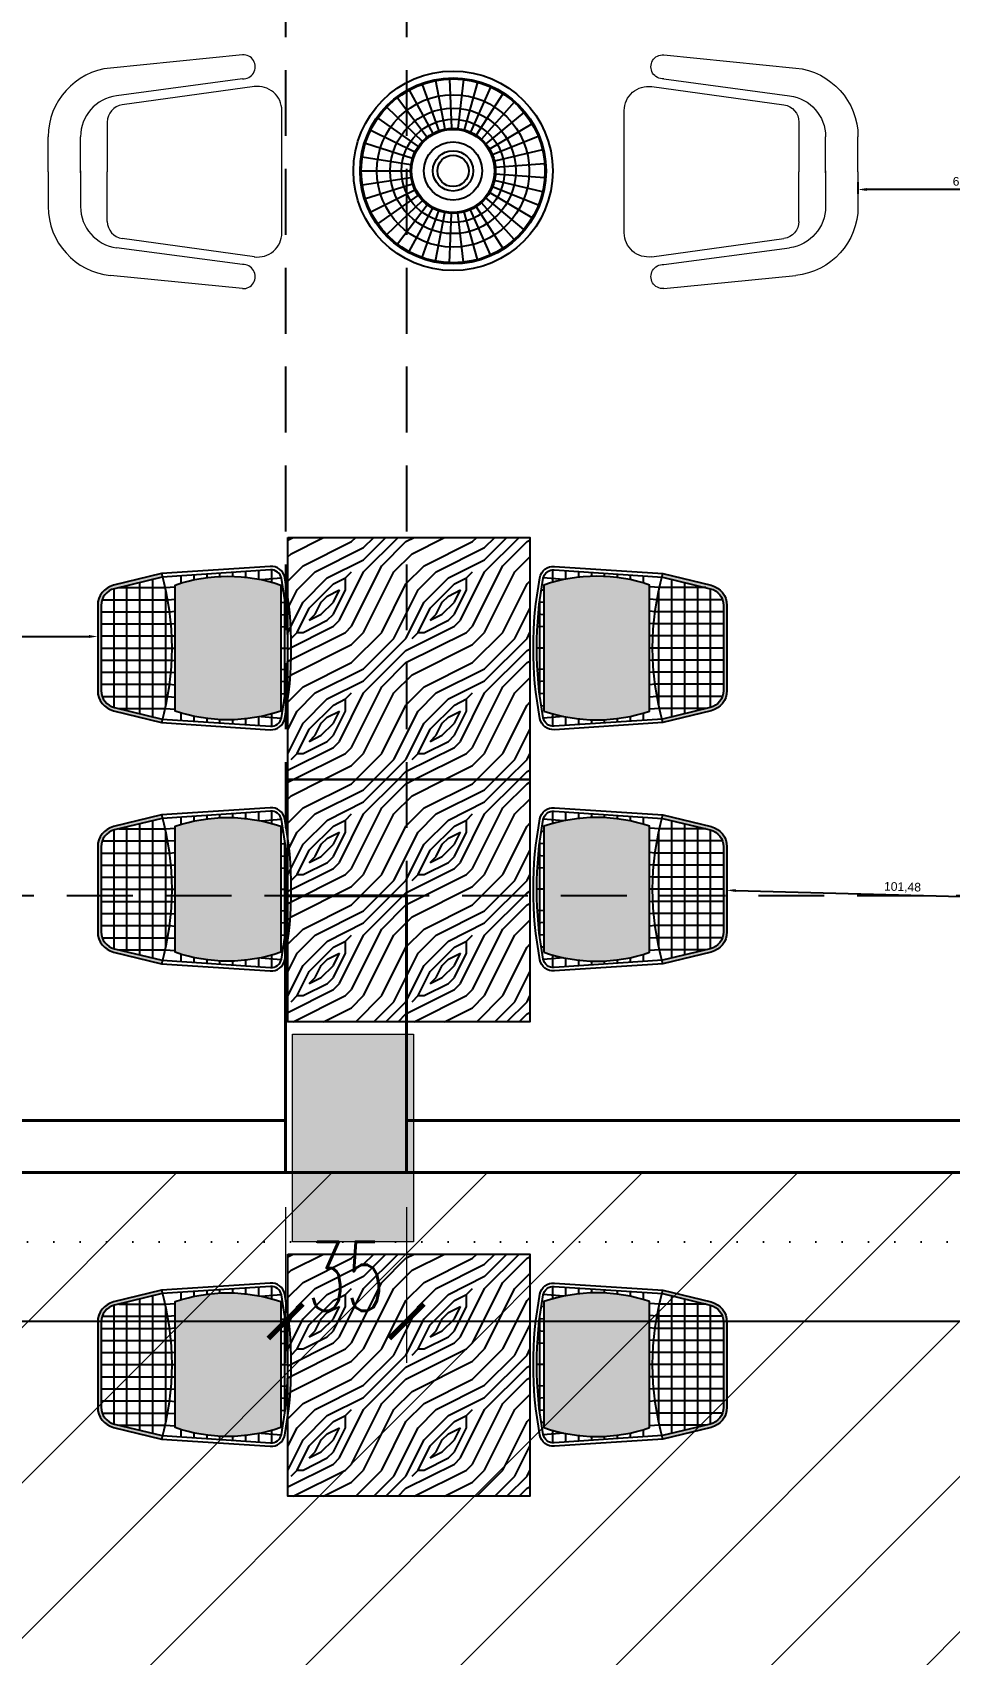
# Model space of a CAD drawing. Header units: millimetres. Extents: x 567392 to 582402, y 4512800 to 4518063.
# Drawn here: x 576370.4 to 576635.7, y 4513147.2 to 4513616.1 of the extents above; entities that cross this region are included whole.
import ezdxf

# ---------------------------------------------------------------- set-up
doc = ezdxf.new("R2010")
doc.units = ezdxf.units.MM
doc.linetypes.add('DASHED2', pattern=[9.525, 6.35, -3.175])
doc.linetypes.add('DOT', pattern=[0.25, 0, -0.25])
for name, color, linetype, lineweight in [('A-STRC-01', 2, 'Continuous', 40), ('a_8', 8, 'Continuous', 0), ('duvar', 7, 'Continuous', 35), ('estofado', 7, 'Continuous', 25), ('tefriş', 251, 'Continuous', 13)]:
    doc.layers.add(name, color=color, linetype=linetype, lineweight=lineweight)
for name, color, linetype in [('a_dim', 1, 'Continuous'), ('a_p1_d', 1, 'DASHED2'), ('ELK', 40, 'Continuous'), ('MOB', 43, 'Continuous'), ('TAR', 9, 'Continuous')]:
    doc.layers.add(name, color=color, linetype=linetype)
doc.layers.add('tefris', color=7, linetype='Continuous', lineweight=13, true_color=0x474747)
doc.styles.add('OLCU', font='SIMPLEX.shx', dxfattribs={"width": 0.65})
doc.styles.get("Standard").update_dxf_attribs({"font": 'Arial.ttf'})
doc.dimstyles.new('ISO-25', dxfattribs={"dimtxt": 2.5, "dimasz": 2.5, "dimexe": 1.25, "dimexo": 0.625, "dimtad": 1, "dimtxsty": 'Standard', "dimcen": 2.5, "dimadec": 0, "dimazin": 0, "dimtfac": 1, "dimtmove": 0, "dimatfit": 3, "dimfxl": 1, "dimarcsym": 0})
doc.dimstyles.new('OLCU-İC', dxfattribs={"dimtxt": 20, "dimasz": 10, "dimexe": 12, "dimexo": 10, "dimgap": 3, "dimtad": 1, "dimdec": 0, "dimdsep": 46, "dimtxsty": 'OLCU', "dimblk": 'ARCHTICK', "dimcen": 2, "dimdle": 8, "dimclrd": 73, "dimclre": 1, "dimclrt": 1, "dimadec": 0, "dimazin": 0, "dimtfac": 1, "dimtdec": 0, "dimtix": 1, "dimtmove": 2, "dimatfit": 3, "dimldrblk": 'DOT', "dimfxl": 100, "dimfxlon": 1, "dimtvp": 1, "dimtolj": 1, "dimlwd": -1, "dimlwe": 0, "dimarcsym": 0})

# ---------------------------------------------------------------- blocks, each defined once
blk = doc.blocks.new('_ArchTick')
at = {"const_width": 0.15}
blk.add_lwpolyline([(-0.5, -0.5), (0.5, 0.5)], dxfattribs=at)
blk = doc.blocks.new('*D87')
at = {"layer": 'a_dim', "color": 1, "lineweight": 0, "transparency": 16777216}
for p, q in [((576063.65, 4513276.52), (576063.65, 4513231.53)), ((576443.65, 4513276.52), (576443.65, 4513231.53))]:
    blk.add_line(p, q, dxfattribs=at)
at = {"layer": 'a_dim', "color": 73, "transparency": 16777216}
blk.add_line((576055.65, 4513243.53), (576451.65, 4513243.53), dxfattribs=at)
at = {"layer": 'Defpoints', "color": 0, "transparency": 16777216}
for p in [(576063.65, 4513286.52), (576443.65, 4513286.52), (576443.65, 4513243.53)]:
    blk.add_point(p, dxfattribs=at)
at = {"layer": 'a_dim', "color": 73, "transparency": 16777216, "xscale": 10, "yscale": 10, "zscale": 10, "rotation": 180}
blk.add_blockref('_ArchTick', (576063.65, 4513243.53), dxfattribs=at)
at = {"layer": 'a_dim', "color": 73, "transparency": 16777216, "xscale": 10, "yscale": 10, "zscale": 10}
blk.add_blockref('_ArchTick', (576443.65, 4513243.53), dxfattribs=at)
at = {"layer": 'a_dim', "color": 3, "transparency": 16777216, "insert": (576253.65, 4513256.53), "char_height": 20, "attachment_point": 5, "style": 'OLCU'}
blk.add_mtext('\\A1;380', dxfattribs=at)
blk = doc.blocks.new('_Dot')
at = {"color": 0, "linetype": 'ByBlock', "lineweight": -2}
blk.add_line((-0.5, 0), (-1, 0), dxfattribs=at)
at = {"color": 0, "linetype": 'ByBlock', "const_width": 0.5}
blk.add_lwpolyline([(-0.25, 0, 1), (0.25, 0, 1)], format="xyb", close=True, dxfattribs=at)
blk = doc.blocks.new('*D88')
at = {"layer": 'a_dim', "color": 1, "lineweight": 0, "transparency": 16777216}
for p, q in [((576443.65, 4513276.52), (576443.65, 4513231.53)), ((576478.65, 4513276.52), (576478.65, 4513231.53))]:
    blk.add_line(p, q, dxfattribs=at)
at = {"layer": 'a_dim', "color": 73, "transparency": 16777216}
blk.add_line((576435.65, 4513243.53), (576486.65, 4513243.53), dxfattribs=at)
at = {"layer": 'Defpoints', "color": 0, "transparency": 16777216}
for p in [(576443.65, 4513286.52), (576478.65, 4513286.52), (576478.65, 4513243.53)]:
    blk.add_point(p, dxfattribs=at)
at = {"layer": 'a_dim', "color": 73, "transparency": 16777216, "xscale": 10, "yscale": 10, "zscale": 10, "rotation": 180}
blk.add_blockref('_ArchTick', (576443.65, 4513243.53), dxfattribs=at)
at = {"layer": 'a_dim', "color": 73, "transparency": 16777216, "xscale": 10, "yscale": 10, "zscale": 10}
blk.add_blockref('_ArchTick', (576478.65, 4513243.53), dxfattribs=at)
at = {"layer": 'a_dim', "color": 3, "transparency": 16777216, "insert": (576461.15, 4513256.53), "char_height": 20, "attachment_point": 5, "style": 'OLCU'}
blk.add_mtext('\\A1;35', dxfattribs=at)
blk = doc.blocks.new('*D89')
at = {"layer": 'a_dim', "color": 1, "lineweight": 0, "transparency": 16777216}
for p, q in [((576478.65, 4513276.52), (576478.65, 4513231.53)), ((576856.65, 4513276.52), (576856.65, 4513231.53))]:
    blk.add_line(p, q, dxfattribs=at)
at = {"layer": 'a_dim', "color": 73, "transparency": 16777216}
blk.add_line((576470.65, 4513243.53), (576864.65, 4513243.53), dxfattribs=at)
at = {"layer": 'Defpoints', "color": 0, "transparency": 16777216}
for p in [(576478.65, 4513286.52), (576856.65, 4513286.52), (576856.65, 4513243.53)]:
    blk.add_point(p, dxfattribs=at)
at = {"layer": 'a_dim', "color": 73, "transparency": 16777216, "xscale": 10, "yscale": 10, "zscale": 10, "rotation": 180}
blk.add_blockref('_ArchTick', (576478.65, 4513243.53), dxfattribs=at)
at = {"layer": 'a_dim', "color": 73, "transparency": 16777216, "xscale": 10, "yscale": 10, "zscale": 10}
blk.add_blockref('_ArchTick', (576856.65, 4513243.53), dxfattribs=at)
at = {"layer": 'a_dim', "color": 3, "transparency": 16777216, "insert": (576667.65, 4513256.53), "char_height": 20, "attachment_point": 5, "style": 'OLCU'}
blk.add_mtext('\\A1;378', dxfattribs=at)
blk = doc.blocks.new('KOLONS')
at = {"layer": 'A-STRC-01', "color": 3}
blk.add_lwpolyline([(-448, 0), (-413, 0), (-413, 80), (-448, 80)], close=True, dxfattribs=at)
blk = doc.blocks.new('KLA')
at = {"layer": 'tefris'}
for p, q in [((0, 0.676), (-0.1007, 0.676)), ((0, 0.676), (0.1007, 0.676)), ((0.003, 0.5823), (-0.1008, 0.5823)), ((-0.003, 0.5823), (0.1008, 0.5823)), ((-0.338, 0.114), (-0.2997, 0.496)), ((-0.2686, 0.114), (-0.2198, 0.4783)), ((-0.1436, 0.505), (0, 0.505)), ((0.1436, 0.505), (0, 0.505)), ((0.2686, 0.114), (0.2198, 0.4783)), ((0.338, 0.114), (0.2997, 0.496)), ((-0.246, 0.0796), (-0.1931, 0.4618)), ((0.246, 0.0796), (0.1931, 0.4618)), ((-0.1767, 0), (0.1767, 0))]:
    blk.add_line(p, q, dxfattribs=at)
for centre, radius, start, end in [((-0.1007, 0.476), 0.2, 90, 174.2721), ((0.1007, 0.476), 0.2, 5.7279, 90), ((-0.1008, 0.4623), 0.12, 90, 172.3616), ((0.1008, 0.4623), 0.12, 7.6384, 90), ((-0.1436, 0.455), 0.05, 90, 172.113), ((0.1436, 0.455), 0.05, 7.887, 90), ((-0.3033, 0.1119), 0.0348, 176.4222, 3.5778), ((0.3033, 0.1119), 0.0348, 176.4222, 3.5778), ((-0.1767, 0.07), 0.07, 172.113, 270), ((0.1767, 0.07), 0.07, 270, 7.887)]:
    blk.add_arc(centre, radius, start, end, dxfattribs=at)
blk = doc.blocks.new('4348-16')
at = {"layer": 'MOB'}
blk.add_circle((0, 0), 44.5, dxfattribs=at)
at = {"layer": 'TAR'}
for p, q in [((-18.19, 36.74), (-8.43, 17.03)), ((-12.37, 39.09), (-5.73, 18.11)), ((-6.26, 40.52), (-2.9, 18.78)), ((0, 41), (0, 19)), ((6.26, 40.52), (2.9, 18.78)), ((12.37, 39.09), (5.73, 18.11)), ((18.19, 36.74), (8.43, 17.03)), ((-28.43, 29.54), (-13.18, 13.69)), ((-23.59, 33.54), (-10.93, 15.54)), ((23.59, 33.54), (10.93, 15.54)), ((28.43, 29.54), (13.18, 13.69)), ((-32.61, 24.86), (-15.11, 11.52)), ((32.61, 24.86), (15.11, 11.52)), ((-36.02, 19.59), (-16.69, 9.08)), ((36.02, 19.59), (16.69, 9.08)), ((-40.25, 7.81), (-18.65, 3.62)), ((-38.59, 13.86), (-17.88, 6.42)), ((38.59, 13.86), (17.88, 6.42)), ((40.25, 7.81), (18.65, 3.62)), ((-40.97, 1.57), (-18.99, 0.73)), ((40.97, 1.57), (18.99, 0.73)), ((-40.73, -4.7), (-18.87, -2.18)), ((-39.53, -10.86), (-18.32, -5.03)), ((39.53, -10.86), (18.32, -5.03)), ((40.73, -4.7), (18.87, -2.18)), ((-37.41, -16.77), (-17.34, -7.77)), ((-34.41, -22.29), (-15.95, -10.33)), ((-30.61, -27.28), (-14.18, -12.64)), ((30.61, -27.28), (14.18, -12.64)), ((34.41, -22.29), (15.95, -10.33)), ((37.41, -16.77), (17.34, -7.77)), ((-26.09, -31.63), (-12.09, -14.66)), ((-20.95, -35.24), (-9.71, -16.33)), ((-15.33, -38.03), (-7.1, -17.62)), ((-9.34, -39.92), (-4.33, -18.5)), ((-3.14, -40.88), (-1.45, -18.94)), ((3.14, -40.88), (1.45, -18.94)), ((9.34, -39.92), (4.33, -18.5)), ((15.33, -38.03), (7.1, -17.62)), ((20.95, -35.24), (9.71, -16.33)), ((26.09, -31.63), (12.09, -14.66))]:
    blk.add_line(p, q, dxfattribs=at)
for radius in [41.5, 41, 34, 28, 23, 19, 18.5, 13, 9, 7]:
    blk.add_circle((0, 0), radius, dxfattribs=at)
blk = doc.blocks.new('Banqueta Banc May')
at = {"layer": 'estofado'}
h = blk.add_hatch(color=256, dxfattribs=at)
h.set_gradient(color1=(203, 207, 210), one_color=1, tint=1, name='CYLINDER')
h.paths.add_polyline_path([(0.123, -0.01, -0.345989), (0.1716, -0.0482), (0.2052, -0.1866), (0.2053, -0.1878, 0.00324), (0.2152, -0.185), (0.1813, -0.0458, 0.345989), (0.123, 0), (-0.123, 0, 0.345989), (-0.1813, -0.0458), (-0.2152, -0.185, 0.00324), (-0.2053, -0.1878), (-0.2052, -0.1866), (-0.1716, -0.0482, -0.345989), (-0.123, -0.01)])
h = blk.add_hatch(color=256, dxfattribs=at)
h.set_gradient(color1=(203, 207, 210), one_color=1, tint=1, name='CYLINDER')
h.paths.add_polyline_path([(0.123, -0.01, -0.345989), (0.1716, -0.0482), (0.2052, -0.1866), (0.2053, -0.1878, 0.00324), (0.2152, -0.185), (0.1813, -0.0458, 0.345989), (0.123, 0), (-0.123, 0, 0.345989), (-0.1813, -0.0458), (-0.2152, -0.185, 0.00324), (-0.2053, -0.1878), (-0.2052, -0.1866), (-0.1716, -0.0482, -0.345989), (-0.123, -0.01)])
h = blk.add_hatch(color=256, dxfattribs=at)
h.set_gradient(color1=(225, 227, 229), one_color=1, tint=1, name='CURVED')
h.paths.add_polyline_path([(0.1821, -0.5295, 0.167263), (0.1821, -0.2239), (-0.1821, -0.2239, 0.167263), (-0.1821, -0.5295)])
for p, q in [((-0.1398, -0.0129), (-0.1398, -0.2025)), ((-0.1049, -0.01), (-0.1049, -0.208)), ((-0.0699, -0.01), (-0.0699, -0.2119)), ((-0.035, -0.01), (-0.035, -0.215)), ((0, -0.01), (0, -0.215)), ((0.035, -0.01), (0.035, -0.215)), ((0.0699, -0.01), (0.0699, -0.2119)), ((0.1049, -0.01), (0.1049, -0.208)), ((0.1398, -0.0129), (0.1398, -0.2025)), ((-0.1805, -0.0847), (0.1805, -0.0847)), ((-0.1748, -0.0611), (-0.1748, -0.1954)), ((-0.1714, -0.0473), (0.1714, -0.0473)), ((0.1748, -0.0611), (0.1748, -0.1954)), ((-0.1896, -0.1222), (0.1896, -0.1222)), ((-0.1987, -0.1596), (0.1987, -0.1596)), ((-0.1748, -0.1954), (-0.1771, -0.2239)), ((-0.1673, -0.197), (0.1673, -0.197)), ((-0.1398, -0.2025), (-0.1416, -0.2239)), ((-0.1049, -0.208), (-0.1062, -0.2239)), ((-0.0699, -0.2119), (-0.0709, -0.2239)), ((-0.035, -0.215), (-0.0357, -0.2239)), ((0, -0.215), (0, -0.2239)), ((0.035, -0.215), (0.0357, -0.2239)), ((0.0699, -0.2119), (0.0709, -0.2239)), ((0.1049, -0.208), (0.1062, -0.2239)), ((0.1398, -0.2025), (0.1416, -0.2239)), ((0.1748, -0.1954), (0.1771, -0.2239)), ((-0.2114, -0.2789), (-0.1973, -0.2789)), ((-0.2089, -0.2414), (-0.1877, -0.2414)), ((0.1877, -0.2414), (0.2089, -0.2414)), ((0.1973, -0.2789), (0.2114, -0.2789)), ((-0.2138, -0.3163), (-0.2037, -0.3163)), ((0.2037, -0.3163), (0.2138, -0.3163)), ((-0.2163, -0.3537), (-0.2071, -0.3537)), ((0.2071, -0.3537), (0.2163, -0.3537)), ((-0.2188, -0.3912), (-0.2074, -0.3912)), ((0.2074, -0.3912), (0.2188, -0.3912)), ((-0.2238, -0.466), (-0.1991, -0.466)), ((-0.2213, -0.4286), (-0.2048, -0.4286)), ((0.1991, -0.466), (0.2238, -0.466)), ((0.2048, -0.4286), (0.2213, -0.4286)), ((-0.226, -0.5034), (-0.1902, -0.5034)), ((-0.1977, -0.4725), (-0.2026, -0.5311)), ((0.1902, -0.5034), (0.226, -0.5034)), ((0.1977, -0.4725), (0.2026, -0.5311)), ((-0.1669, -0.5295), (-0.1676, -0.5371)), ((-0.1411, -0.5409), (0.1411, -0.5409)), ((-0.1315, -0.5295), (-0.1326, -0.5419)), ((-0.0962, -0.5295), (-0.0976, -0.5456)), ((-0.061, -0.5295), (-0.0626, -0.5482)), ((0, -0.5295), (0, -0.55)), ((0.061, -0.5295), (0.0626, -0.5482)), ((0.0962, -0.5295), (0.0976, -0.5456)), ((0.1315, -0.5295), (0.1326, -0.5419)), ((0.1669, -0.5295), (0.1676, -0.5371))]:
    blk.add_line(p, q, dxfattribs=at)
for points in [[(0.236, -0.4991), (0.2152, -0.185), (0.1813, -0.0458, 0.345989), (0.123, 0), (-0.123, 0, 0.345989), (-0.1813, -0.0458), (-0.2152, -0.185), (-0.236, -0.4991, 0.379693), (-0.2034, -0.5411, 0.092971), (0.2034, -0.5411, 0.379693)], [(0.226, -0.4998), (0.2052, -0.1866), (0.1716, -0.0482, 0.345989), (0.123, -0.01), (-0.123, -0.01, 0.345989), (-0.1716, -0.0482), (-0.2052, -0.1866), (-0.226, -0.4998, 0.379693), (-0.2016, -0.5313, 0.092971), (0.2016, -0.5313, 0.379693)], [(-0.1821, -0.5295, -0.167263), (-0.1821, -0.2239), (0.1821, -0.2239, -0.167263), (0.1821, -0.5295)]]:
    blk.add_lwpolyline(points, format="xyb", close=True, dxfattribs=at)
blk.add_arc((0, 0.5729), 0.7879, 254.1516, 285.8484, dxfattribs=at)
blk = doc.blocks.new('*D540')
at = {"layer": 'Defpoints', "color": 0, "transparency": 16777216}
for p in [(576609.21, 4513573.47), (576672.76, 4513573.47), (576609.21, 4513570.67)]:
    blk.add_point(p, dxfattribs=at)
at = {"layer": 'tefriş', "color": 0, "lineweight": -2, "transparency": 16777216}
for p, q in [((576609.21, 4513572.84), (576609.21, 4513569.42)), ((576670.26, 4513570.67), (576611.71, 4513570.67)), ((576672.76, 4513572.84), (576672.76, 4513569.42))]:
    blk.add_line(p, q, dxfattribs=at)
at = {"layer": 'tefriş', "color": 0, "transparency": 16777216}
for points in [[(576611.71, 4513571.09), (576611.71, 4513570.26), (576609.21, 4513570.67)], [(576670.26, 4513571.09), (576670.26, 4513570.26), (576672.76, 4513570.67)]]:
    blk.add_solid(points, dxfattribs=at)
at = {"layer": 'tefriş', "color": 0, "transparency": 16777216, "insert": (576640.98, 4513572.8), "char_height": 2.5, "attachment_point": 5}
blk.add_mtext('63,55', dxfattribs=at)
blk = doc.blocks.new('*D547')
at = {"layer": 'Defpoints', "color": 0, "transparency": 16777216}
for p in [(576112.47, 4513441.63), (576389.31, 4513441.63), (576389.31, 4513441.47)]:
    blk.add_point(p, dxfattribs=at)
at = {"layer": 'tefriş', "color": 0, "lineweight": -2, "transparency": 16777216}
for p, q in [((576112.47, 4513441), (576112.47, 4513440.22)), ((576114.97, 4513441.47), (576386.81, 4513441.47)), ((576389.31, 4513441), (576389.31, 4513440.22))]:
    blk.add_line(p, q, dxfattribs=at)
at = {"layer": 'tefriş', "color": 0, "transparency": 16777216}
for points in [[(576114.97, 4513441.89), (576114.97, 4513441.05), (576112.47, 4513441.47)], [(576386.81, 4513441.89), (576386.81, 4513441.05), (576389.31, 4513441.47)]]:
    blk.add_solid(points, dxfattribs=at)
at = {"layer": 'tefriş', "color": 0, "transparency": 16777216, "insert": (576250.89, 4513443.6), "char_height": 2.5, "attachment_point": 5}
blk.add_mtext('276,84', dxfattribs=at)
blk = doc.blocks.new('*D582')
at = {"layer": 'Defpoints', "color": 0, "transparency": 16777216}
for p in [(576571.31, 4513368.38), (576672.75, 4513365.44), (576672.76, 4513365.72)]:
    blk.add_point(p, dxfattribs=at)
at = {"layer": 'tefriş', "color": 0, "lineweight": -2, "transparency": 16777216}
for p, q in [((576571.3, 4513367.76), (576571.27, 4513366.86)), ((576573.8, 4513368.04), (576670.25, 4513365.51)), ((576672.74, 4513365.1), (576672.72, 4513364.2))]:
    blk.add_line(p, q, dxfattribs=at)
at = {"layer": 'tefriş', "color": 0, "transparency": 16777216}
for points in [[(576573.82, 4513368.46), (576573.79, 4513367.62), (576571.31, 4513368.11)], [(576670.26, 4513365.93), (576670.24, 4513365.09), (576672.75, 4513365.44)]]:
    blk.add_solid(points, dxfattribs=at)
at = {"layer": 'tefriş', "color": 0, "transparency": 16777216, "insert": (576622.08, 4513368.9), "char_height": 2.5, "attachment_point": 5, "rotation": 358.4975}
blk.add_mtext('101,48', dxfattribs=at)

msp = doc.modelspace()

# ---------------------------------------------------------------- hatches: boundary and pattern name
at = {"layer": 'a_8'}
h = msp.add_hatch(dxfattribs=at)
h.set_pattern_fill('ANSI31', color=256, scale=10, angle=-63.73146)
h.set_pattern_definition([(45, (575366.675, 4512555.28), (-22.45064, 22.45064), [])])
h.paths.add_polyline_path([(575653.65, 4512976.516), (576891.65, 4512976.516), (576891.65, 4513286.52), (575653.65, 4513286.52)])
at = {"layer": 'duvar'}
h = msp.add_hatch(color=251, dxfattribs=at)
h.dxf.hatch_style = 1
h.paths.add_polyline_path([(576480.65, 4513326.52), (576445.65, 4513326.52), (576445.65, 4513266.52), (576480.65, 4513266.52)])
h.paths.add_polyline_path([(576030.65, 4513266.52), (576065.65, 4513266.52), (576065.65, 4513326.52), (576030.65, 4513326.52)])
h.paths.add_polyline_path([(576481.65, 4513912.52), (576446.65, 4513912.52), (576446.65, 4513828.52), (576481.65, 4513828.52)])
h.paths.add_polyline_path([(576030.65, 4513830.52), (576065.65, 4513830.52), (576065.65, 4513910.52), (576030.65, 4513910.52)])
h.paths.add_polyline_path([(576065.65, 4514642.52), (576030.65, 4514642.52), (576030.65, 4514575.52), (576065.65, 4514575.52)])
at = {"layer": 'tefris', "linetype": 'Continuous', "lineweight": 25}
h = msp.add_hatch(dxfattribs=at)
h.set_pattern_fill('WOODFACE', color=35, scale=35, style=0, pattern_type=2)
h.set_pattern_definition([(360, (573996.96, 4518972.636), (35, 35), [1.75, -33.25]), (90, (574010.96, 4518984.886), (-35, 35), [3.5, -31.5]), (45, (574003.958, 4518981.386), (2e-14, 35), [2.4745, -7.4235, 2.4745, -4.949, 17.325, -14.850975]), (45, (573995.208, 4518970.886), (2e-14, 35), [2.47485, -4.9497, 2.47485, -39.59807]), (45, (574007.458, 4518974.386), (2e-14, 35), [2.47485, -47.02262]), (45, (574010.958, 4518972.636), (2e-14, 35), [2.47485, -47.02262]), (45, (574005.708, 4518976.136), (2e-14, 35), [2.47485, -47.02262]), (45, (574003.958, 4518977.886), (2e-14, 35), [4.9497, -44.54777]), (45, (574012.708, 4519004.136), (2e-14, 35), [4.9497, -44.54777]), (45, (574000.458, 4518979.636), (2e-14, 35), [9.8994, -39.59807]), (45, (573998.708, 4518981.386), (2e-14, 35), [9.8994, -39.59807]), (45, (574021.458, 4518991.886), (2e-14, 35), [9.8994, -39.59807]), (45, (573996.958, 4518984.886), (2e-14, 35), [7.42462, -42.07285]), (45, (573989.958, 4518990.136), (2e-14, 35), [7.42462, -42.07285]), (45, (573993.458, 4518986.636), (2e-14, 35), [7.42462, -42.07285]), (45, (574016.208, 4518997.136), (2e-14, 35), [12.37437, -37.1231]), (45, (574012.708, 4518998.886), (2e-14, 35), [12.37437, -37.1231]), (45, (574016.208, 4518990.136), (2e-14, 35), [17.32412, -32.17336]), (26.56505, (574000.458, 4518976.136), (35, 1e-08), [3.91312, -74.34926]), (26.56505, (574007.458, 4518986.636), (35, 1e-08), [3.91312, -74.34926]), (26.56505, (574005.708, 4518983.136), (35, 1e-08), [3.91312, -74.34926]), (26.56505, (573998.708, 4518972.636), (35, 1e-08), [7.82624, -70.43614]), (26.56505, (574005.708, 4518988.386), (35, 1e-08), [11.73936, -66.52302]), (26.56505, (574002.208, 4518990.136), (35, 1e-08), [15.65248, -62.6099]), (26.56505, (573998.708, 4518991.886), (35, 1e-08), [15.65248, -62.6099]), (26.56505, (573993.458, 4519002.386), (35, 1e-08), [15.65248, -62.6099]), (26.56505, (573993.458, 4518998.886), (35, 1e-08), [19.5656, -58.69678]), (26.56505, (573995.208, 4518995.386), (35, 1e-08), [19.5656, -58.69678]), (63.43495, (574007.458, 4518981.386), (2e-09, 35), [3.91312, -74.34926]), (63.43495, (574002.208, 4518977.886), (2e-09, 35), [3.91312, -74.34926]), (63.43495, (573996.958, 4518972.636), (2e-09, 35), [7.82624, -70.43614]), (63.43495, (574007.458, 4518977.886), (2e-09, 35), [7.82624, -70.43614]), (63.43495, (573993.458, 4518970.886), (2e-09, 35), [11.73936, -66.52302]), (63.43495, (573989.958, 4518970.886), (2e-09, 35), [15.65248, -62.6099]), (63.43495, (574021.458, 4518972.636), (2e-09, 35), [15.65248, -62.6099]), (63.43495, (574009.208, 4518976.136), (2e-09, 35), [15.65248, -62.6099]), (63.43495, (574016.208, 4518972.636), (2e-09, 35), [19.5656, -58.69678]), (63.43495, (574012.708, 4518974.386), (2e-09, 35), [19.5656, -58.69678])])
h.paths.add_polyline_path([(576514.315, 4513470.113), (576444.315, 4513470.11), (576444.315, 4513400.11), (576514.315, 4513400.113)])
h = msp.add_hatch(dxfattribs=at)
h.set_pattern_fill('WOODFACE', color=35, scale=35, style=0, pattern_type=2)
h.set_pattern_definition([(360, (573996.96, 4518902.636), (35, 35), [1.75, -33.25]), (90, (574010.96, 4518914.886), (-35, 35), [3.5, -31.5]), (45, (574003.96, 4518911.386), (2e-14, 35), [2.4745, -7.4235, 2.4745, -4.949, 17.325, -14.850975]), (45, (573995.21, 4518900.886), (2e-14, 35), [2.47485, -4.9497, 2.47485, -39.59807]), (45, (574007.46, 4518904.386), (2e-14, 35), [2.47485, -47.02262]), (45, (574010.96, 4518902.636), (2e-14, 35), [2.47485, -47.02262]), (45, (574005.71, 4518906.136), (2e-14, 35), [2.47485, -47.02262]), (45, (574003.96, 4518907.886), (2e-14, 35), [4.9497, -44.54777]), (45, (574012.71, 4518934.136), (2e-14, 35), [4.9497, -44.54777]), (45, (574000.46, 4518909.636), (2e-14, 35), [9.8994, -39.59807]), (45, (573998.71, 4518911.386), (2e-14, 35), [9.8994, -39.59807]), (45, (574021.46, 4518921.886), (2e-14, 35), [9.8994, -39.59807]), (45, (573996.96, 4518914.886), (2e-14, 35), [7.42462, -42.07285]), (45, (573989.96, 4518920.136), (2e-14, 35), [7.42462, -42.07285]), (45, (573993.46, 4518916.636), (2e-14, 35), [7.42462, -42.07285]), (45, (574016.21, 4518927.136), (2e-14, 35), [12.37437, -37.1231]), (45, (574012.71, 4518928.886), (2e-14, 35), [12.37437, -37.1231]), (45, (574016.21, 4518920.136), (2e-14, 35), [17.32412, -32.17336]), (26.56505, (574000.46, 4518906.136), (35, 1e-08), [3.91312, -74.34926]), (26.56505, (574007.46, 4518916.636), (35, 1e-08), [3.91312, -74.34926]), (26.56505, (574005.71, 4518913.136), (35, 1e-08), [3.91312, -74.34926]), (26.56505, (573998.71, 4518902.636), (35, 1e-08), [7.82624, -70.43614]), (26.56505, (574005.71, 4518918.386), (35, 1e-08), [11.73936, -66.52302]), (26.56505, (574002.21, 4518920.136), (35, 1e-08), [15.65248, -62.6099]), (26.56505, (573998.71, 4518921.886), (35, 1e-08), [15.65248, -62.6099]), (26.56505, (573993.46, 4518932.386), (35, 1e-08), [15.65248, -62.6099]), (26.56505, (573993.46, 4518928.886), (35, 1e-08), [19.5656, -58.69678]), (26.56505, (573995.21, 4518925.386), (35, 1e-08), [19.5656, -58.69678]), (63.43495, (574007.46, 4518911.386), (2e-09, 35), [3.91312, -74.34926]), (63.43495, (574002.21, 4518907.886), (2e-09, 35), [3.91312, -74.34926]), (63.43495, (573996.96, 4518902.636), (2e-09, 35), [7.82624, -70.43614]), (63.43495, (574007.46, 4518907.886), (2e-09, 35), [7.82624, -70.43614]), (63.43495, (573993.46, 4518900.886), (2e-09, 35), [11.73936, -66.52302]), (63.43495, (573989.96, 4518900.886), (2e-09, 35), [15.65248, -62.6099]), (63.43495, (574021.46, 4518902.636), (2e-09, 35), [15.65248, -62.6099]), (63.43495, (574009.21, 4518906.136), (2e-09, 35), [15.65248, -62.6099]), (63.43495, (574016.21, 4518902.636), (2e-09, 35), [19.5656, -58.69678]), (63.43495, (574012.71, 4518904.386), (2e-09, 35), [19.5656, -58.69678])])
h.paths.add_polyline_path([(576514.316, 4513400.113), (576444.317, 4513400.11), (576444.317, 4513330.11), (576514.316, 4513330.113)])
h = msp.add_hatch(dxfattribs=at)
h.set_pattern_fill('WOODFACE', color=35, scale=35, style=0, pattern_type=2)
h.set_pattern_definition([(360, (573996.96, 4518765.493), (35, 35), [1.75, -33.25]), (90, (574010.96, 4518777.743), (-35, 35), [3.5, -31.5]), (45, (574003.958, 4518774.243), (2e-14, 35), [2.4745, -7.4235, 2.4745, -4.949, 17.325, -14.850975]), (45, (573995.208, 4518763.743), (2e-14, 35), [2.47485, -4.9497, 2.47485, -39.59807]), (45, (574007.458, 4518767.243), (2e-14, 35), [2.47485, -47.02262]), (45, (574010.958, 4518765.493), (2e-14, 35), [2.47485, -47.02262]), (45, (574005.708, 4518768.993), (2e-14, 35), [2.47485, -47.02262]), (45, (574003.958, 4518770.743), (2e-14, 35), [4.9497, -44.54777]), (45, (574012.708, 4518796.993), (2e-14, 35), [4.9497, -44.54777]), (45, (574000.458, 4518772.493), (2e-14, 35), [9.8994, -39.59807]), (45, (573998.708, 4518774.243), (2e-14, 35), [9.8994, -39.59807]), (45, (574021.458, 4518784.743), (2e-14, 35), [9.8994, -39.59807]), (45, (573996.958, 4518777.743), (2e-14, 35), [7.42462, -42.07285]), (45, (573989.958, 4518782.993), (2e-14, 35), [7.42462, -42.07285]), (45, (573993.458, 4518779.493), (2e-14, 35), [7.42462, -42.07285]), (45, (574016.208, 4518789.993), (2e-14, 35), [12.37437, -37.1231]), (45, (574012.708, 4518791.743), (2e-14, 35), [12.37437, -37.1231]), (45, (574016.208, 4518782.993), (2e-14, 35), [17.32412, -32.17336]), (26.56505, (574000.458, 4518768.993), (35, 1e-08), [3.91312, -74.34926]), (26.56505, (574007.458, 4518779.493), (35, 1e-08), [3.91312, -74.34926]), (26.56505, (574005.708, 4518775.993), (35, 1e-08), [3.91312, -74.34926]), (26.56505, (573998.708, 4518765.493), (35, 1e-08), [7.82624, -70.43614]), (26.56505, (574005.708, 4518781.243), (35, 1e-08), [11.73936, -66.52302]), (26.56505, (574002.208, 4518782.993), (35, 1e-08), [15.65248, -62.6099]), (26.56505, (573998.708, 4518784.743), (35, 1e-08), [15.65248, -62.6099]), (26.56505, (573993.458, 4518795.243), (35, 1e-08), [15.65248, -62.6099]), (26.56505, (573993.458, 4518791.743), (35, 1e-08), [19.5656, -58.69678]), (26.56505, (573995.208, 4518788.243), (35, 1e-08), [19.5656, -58.69678]), (63.43495, (574007.458, 4518774.243), (2e-09, 35), [3.91312, -74.34926]), (63.43495, (574002.208, 4518770.743), (2e-09, 35), [3.91312, -74.34926]), (63.43495, (573996.958, 4518765.493), (2e-09, 35), [7.82624, -70.43614]), (63.43495, (574007.458, 4518770.743), (2e-09, 35), [7.82624, -70.43614]), (63.43495, (573993.458, 4518763.743), (2e-09, 35), [11.73936, -66.52302]), (63.43495, (573989.958, 4518763.743), (2e-09, 35), [15.65248, -62.6099]), (63.43495, (574021.458, 4518765.493), (2e-09, 35), [15.65248, -62.6099]), (63.43495, (574009.208, 4518768.993), (2e-09, 35), [15.65248, -62.6099]), (63.43495, (574016.208, 4518765.493), (2e-09, 35), [19.5656, -58.69678]), (63.43495, (574012.708, 4518767.243), (2e-09, 35), [19.5656, -58.69678])])
h.paths.add_polyline_path([(576514.315, 4513262.969), (576444.315, 4513262.966), (576444.315, 4513192.966), (576514.315, 4513192.969)])

# ---------------------------------------------------------------- linework, layer by layer
at = {"linetype": 'DOT', "ltscale": 30}
msp.add_line((575654.65, 4513266.52), (576873.218, 4513266.52), dxfattribs=at)
at = {"layer": 'A-STRC-01'}
for points in [[(576443.65, 4513301.52), (576063.65, 4513301.52)], [(576856.65, 4513301.52), (576478.65, 4513301.52)], [(576443.65, 4513286.52), (576063.65, 4513286.52)], [(576856.65, 4513286.52), (576478.65, 4513286.52)]]:
    msp.add_lwpolyline(points, dxfattribs=at)
at = {"layer": 'a_p1_d', "ltscale": 3}
for points in [[(576443.65, 4515062.52), (576443.65, 4513366.52)], [(576478.65, 4515062.52), (576478.65, 4513366.52)], [(576856.65, 4513366.52), (574396.65, 4513366.52)], [(576856.65, 4513286.52), (574396.65, 4513286.52)]]:
    msp.add_lwpolyline(points, dxfattribs=at)
at = {"layer": 'tefris', "color": 35, "linetype": 'Continuous', "lineweight": 25}
for points in [[(576444.315, 4513470.113), (576514.315, 4513470.113), (576514.315, 4513400.113), (576444.315, 4513400.113), (576444.315, 4513470.113)], [(576444.316, 4513400.113), (576514.316, 4513400.113), (576514.316, 4513330.113), (576444.316, 4513330.113), (576444.316, 4513400.113)], [(576444.315, 4513262.969), (576514.315, 4513262.969), (576514.315, 4513192.969), (576444.315, 4513192.969), (576444.315, 4513262.969)]]:
    msp.add_lwpolyline(points, dxfattribs=at)
at = {"layer": 'tefriş'}
for p, q in [((576445.65, 4513266.52), (576445.65, 4513326.52)), ((576445.65, 4513326.52), (576480.65, 4513326.52)), ((576480.65, 4513326.52), (576480.65, 4513266.52)), ((576480.65, 4513266.52), (576445.65, 4513266.52))]:
    msp.add_line(p, q, dxfattribs=at)

# ---------------------------------------------------------------- block references
at = {"yscale": 100, "zscale": 100}
for p, xscale, rotation in [((576442.578, 4513575.818), 100, 90), ((576541.61, 4513575.818), -100, 270)]:
    msp.add_blockref('KLA', p, dxfattribs=dict(at, xscale=xscale, rotation=rotation))
at = {"layer": 'A-STRC-01'}
msp.add_blockref('KOLONS', (576891.65, 4513286.52), dxfattribs=at)
at = {"layer": 'ELK', "xscale": 0.6480000000000001, "yscale": 0.6480000000000001, "zscale": 0.6480000000000001, "rotation": 90}
msp.add_blockref('4348-16', (576492.094, 4513576.055), dxfattribs=at)
at = {"layer": 'estofado', "yscale": 100, "zscale": 100}
for p, xscale, rotation in [((576389.313, 4513438.131), 100, 89.99999999999999), ((576571.313, 4513438.131), -100, 270), ((576389.313, 4513368.383), 100, 89.99999999999999), ((576571.313, 4513368.383), -100, 270), ((576389.313, 4513230.987), 100, 89.99999999999999), ((576571.313, 4513230.987), -100, 270)]:
    msp.add_blockref('Banqueta Banc May', p, dxfattribs=dict(at, xscale=xscale, rotation=rotation))

# ---------------------------------------------------------------- dimensions: what is measured, and where the dimension line sits
at = {"layer": 'a_dim'}
for base, p1, p2, picture, middle in [((576443.65, 4513243.525), (576063.65, 4513286.52), (576443.65, 4513286.52), '*D87', (576253.65, 4513256.525)), ((576478.65, 4513243.525), (576443.65, 4513286.52), (576478.65, 4513286.52), '*D88', (576461.15, 4513256.525)), ((576856.65, 4513243.525), (576478.65, 4513286.52), (576856.65, 4513286.52), '*D89', (576667.65, 4513256.525))]:
    dim = msp.add_linear_dim(base=base, p1=p1, p2=p2, dimstyle='OLCU-İC', override={"dimclrt": 3}, dxfattribs=at)
    dim.commit()
    dim.dimension.update_dxf_attribs({"geometry": picture, "text_midpoint": middle})
at = {"layer": 'tefriş'}
for p1, p2, distance, picture, middle in [((576672.755, 4513573.467), (576609.209, 4513573.467), 2.793, '*D540', (576640.982, 4513572.801)), ((576112.47, 4513441.626), (576389.313, 4513441.626), -0.155, '*D547', (576250.891, 4513443.599)), ((576571.313, 4513368.383), (576672.755, 4513365.722), -0.277, '*D582', (576622.083, 4513368.902))]:
    dim = msp.add_aligned_dim(p1=p1, p2=p2, distance=distance, dimstyle='ISO-25', dxfattribs=at)
    dim.commit()
    dim.dimension.update_dxf_attribs({"geometry": picture, "text_midpoint": middle})

doc.saveas('drawing.dxf')
